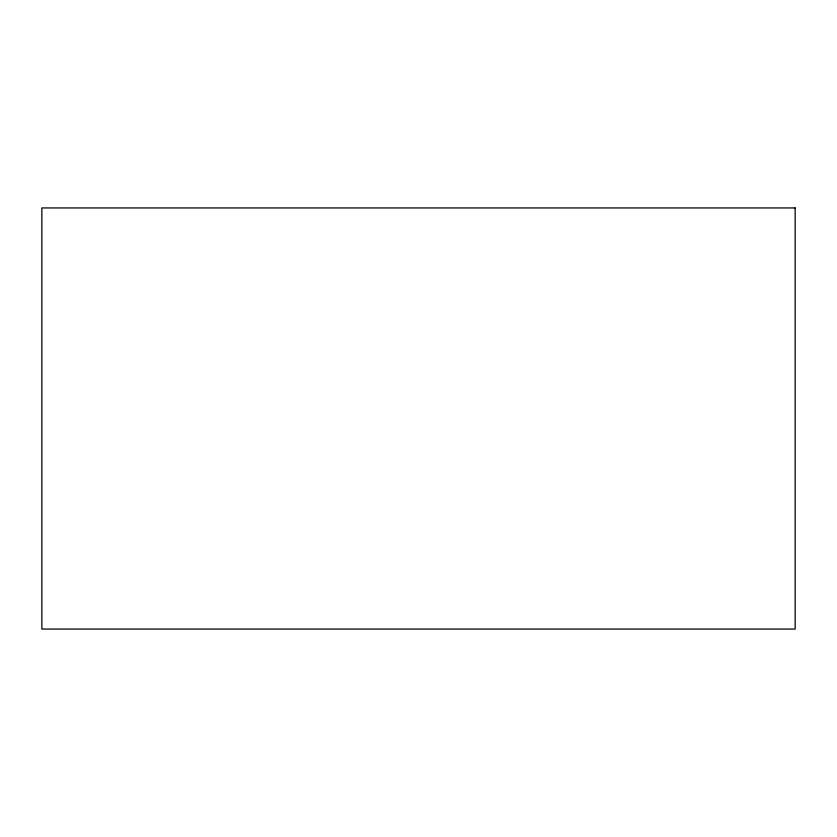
<?xml version="1.0" encoding="UTF-8"?>
<svg xmlns="http://www.w3.org/2000/svg" width="837" height="837" viewBox="0 0 837 837"><rect width="100%" height="100%" fill="white"/><g stroke="black" fill="none" stroke-linecap="round" stroke-linejoin="round"><path stroke-width="1.26" d="M795.15 207.942L41.85 207.942L41.85 629.058L795.15 629.058L795.15 207.942"/></g></svg>
